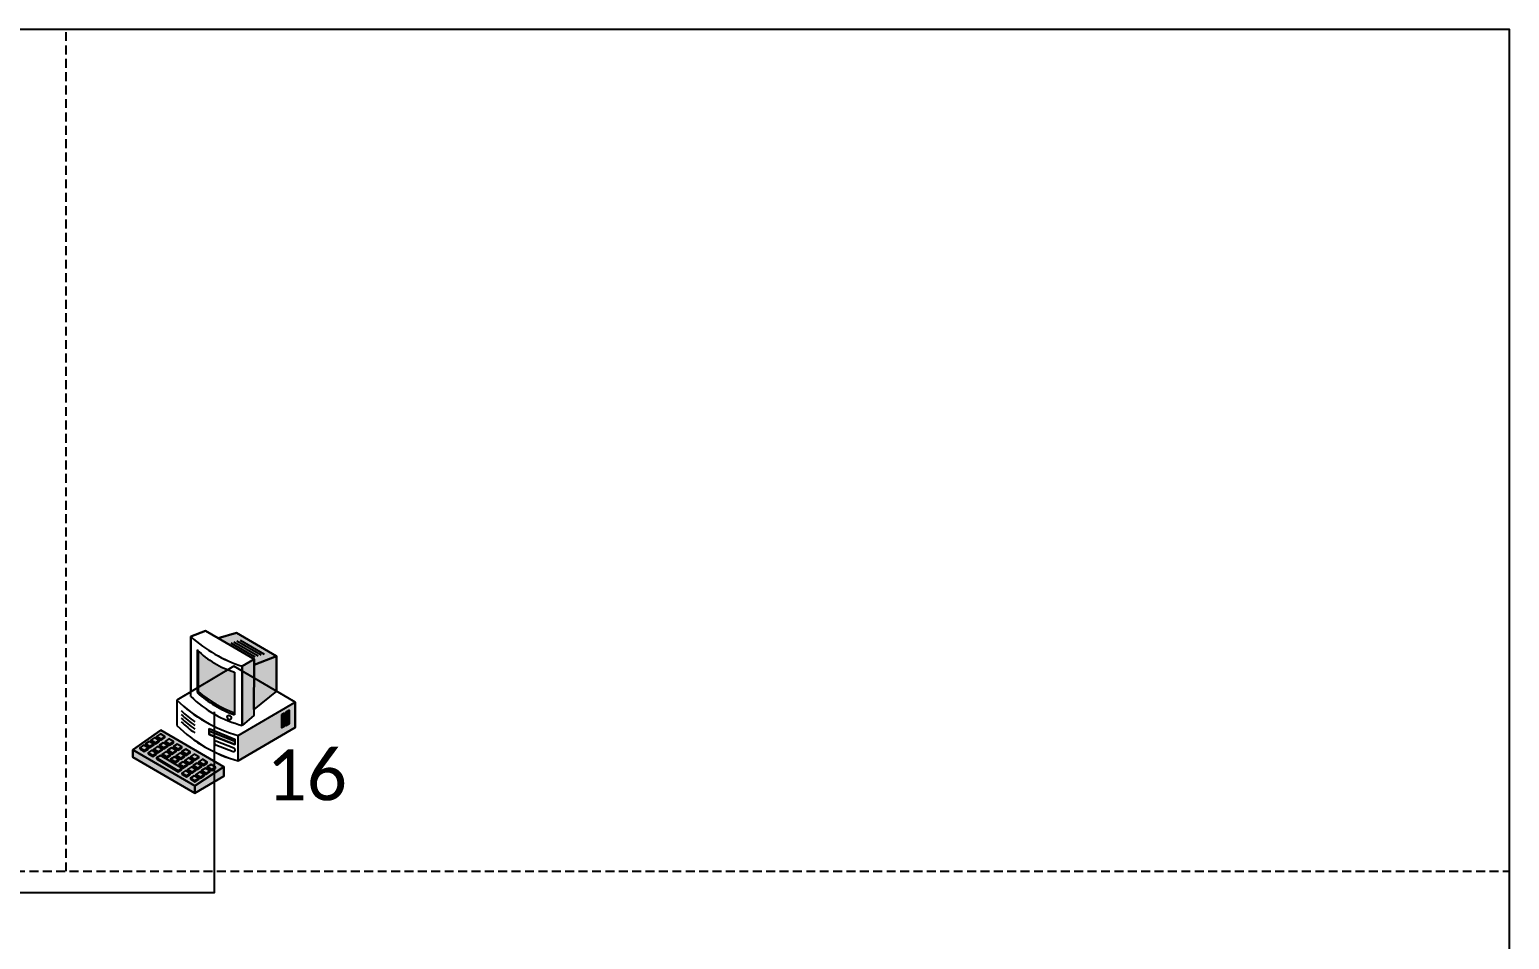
# Model space of a CAD drawing. Extents: x 1 to 296, y 20 to 201.
# Drawn here: x 218.5 to 280, y 152.2 to 190 of the extents above; entities that cross this region are included whole.
import ezdxf

# ---------------------------------------------------------------- set-up
doc = ezdxf.new("R2010")
doc.units = 0
doc.header["$LTSCALE"] = 2.97
doc.header["$MEASUREMENT"] = 0
doc.linetypes.add('HIDDEN2', pattern=[0.1875, 0.125, -0.0625])
doc.layers.get('0').update_dxf_attribs({"linetype": 'CONTINUOUS'})
doc.layers.add('CONNECTOR', color=7, linetype='CONTINUOUS')
doc.styles.get("Standard").update_dxf_attribs({"font": 'txt.shx'})

msp = doc.modelspace()

# ---------------------------------------------------------------- hatches: boundary and pattern name
for color, points in [(7, [(227.8169816819143, 163.5893687791814), (227.8189177611774, 163.819741818008), (226.3138349514561, 164.6921824104234), (227.0783980582523, 164.9120521172638), (228.7385922330095, 163.9446254071661)]), (7, [(227.3186893203882, 161.064332247557), (227.3186893203882, 163.5268729641693), (227.8189177611774, 163.819741818008), (227.79927184466, 161.4820846905538)]), (7, [(227.8169816819144, 163.5893687791814), (228.7385922330095, 163.9446254071661), (228.7385922330095, 162.4934853420195), (227.79927184466, 161.7239413680781)]), (7, [(227.1439320388348, 160.6480929623574), (229.5249999999999, 162.0317589576547), (229.5249999999999, 160.9763843648208), (227.1439320388348, 159.5912052117263)]), (7, [(222.7749999999999, 160.0529315960912), (223.9327669902911, 160.8664495114006), (226.5541262135921, 159.3493485342019), (225.3526699029125, 158.555017949806)]), (253, [(225.9424757281552, 160.9324104234527), (227.0128640776697, 160.492671009772), (227.0128640776697, 160.2728013029316), (225.9424757281552, 160.6905537459283)]), (7, [(222.7749999999998, 160.0529315960912), (225.3526699029124, 158.555017949806), (225.3526699029124, 158.25), (222.7749999999998, 159.7451140065147)]), (7, [(225.3526699029125, 158.25), (225.3526699029125, 158.5550179498061), (226.5541262135921, 159.3493485342019), (226.5541262135921, 158.9535830618892)])]:
    msp.add_hatch(color=color).paths.add_polyline_path(points)
h = msp.add_hatch(color=7)
edge = h.paths.add_edge_path()
edge.add_line((225.5058059405338, 162.46875), (225.5058059405338, 164.1427499999999))
edge.add_line((225.5058059405338, 164.1427499999999), (225.4400485436892, 164.2084690553745))
edge.add_ellipse((228.0799286262897, 166.9193628916825), major_axis=(0.03176426540779014, -3.795993378118848), ratio=0.9935275080905714, start_angle=315.0949142402273, end_angle=342.7363427539892)
edge.add_line((226.9910194174756, 163.2850162866449), (226.9910194174756, 161.5079784336331))
edge.add_line((226.9910194174756, 161.5079784336331), (226.9910194174756, 161.5873831164471))
edge.add_ellipse((228.6292254594958, 166.0909230851568), major_axis=(-0.1221089314450506, -4.79385032409419), ratio=0.9935275080905714, start_angle=320.5052585345671, end_angle=341.3573775674631, ccw=False)
h = msp.add_hatch(color=251)
h.paths.add_polyline_path([(229.1317961165047, 161.614006514658), (229.2680465828305, 161.6998776995407), (229.2680465828305, 161.1381059890894), (229.1317961165047, 161.0522348042067)])
h.paths.add_polyline_path([(228.9689317571763, 161.5260586319218), (229.044417475728, 161.5700325732899), (229.044417475728, 161.0082608628386), (228.9689317571763, 160.9642869214705)])
h = msp.add_hatch(color=252)
h.paths.add_polyline_path([(223.7578738477687, 160.5659073722785), (223.9468577728566, 160.4533818393041), (223.9468563228964, 160.4983698647998), (223.7578516362942, 160.6109543665682)])
h.paths.add_polyline_path([(224.1088548538444, 160.3543348450144), (224.2978387789323, 160.24180931204), (224.297837328972, 160.2867973375357), (224.1088326423699, 160.3993818393041)])
h.paths.add_polyline_path([(224.4598358599201, 160.1429073722785), (224.6488197850079, 160.0303818393041), (224.6488183350477, 160.0753698647998), (224.4598136484456, 160.1879543665682)])
h.paths.add_polyline_path([(224.8108168659957, 159.9314073722785), (224.9998007910836, 159.8188818393041), (224.9997993411233, 159.8638698647998), (224.8107946545212, 159.9764543665682)])
h.paths.add_polyline_path([(225.1617978720714, 159.7199073722785), (225.3507817971592, 159.6073818393041), (225.350780347199, 159.6523698647998), (225.1617756605969, 159.7649543665682)])
h.paths.add_polyline_path([(225.5127850147095, 159.5083348450144), (225.7017689397973, 159.3958093120401), (225.7017674898371, 159.4407973375357), (225.5127628032349, 159.5533818393041)])
h.paths.add_polyline_path([(223.9467628032349, 160.4984789574404), (223.9467698755819, 160.4534707760566), (224.104261876177, 160.5569633808754), (224.1042673822877, 160.6019559532645)])
h.paths.add_polyline_path([(224.2977577771376, 160.2869641346483), (224.2977648494846, 160.2419559532645), (224.4552568500797, 160.3454485580834), (224.4552623561904, 160.3904411304724)])
h.paths.add_polyline_path([(224.6487527510402, 160.0754493118563), (224.6487598233872, 160.0304411304724), (224.8062518239823, 160.1339337352913), (224.806257330093, 160.1789263076803)])
h.paths.add_polyline_path([(224.9997477249429, 159.8639344890642), (224.9997547972899, 159.8189263076804), (225.157246797885, 159.9224189124992), (225.1572523039956, 159.9674114848883)])
h.paths.add_polyline_path([(225.3507426988455, 159.6524196662721), (225.3507497711925, 159.6074114848883), (225.5082417717876, 159.7109040897072), (225.5082472778983, 159.7558966620962)])
h.paths.add_polyline_path([(225.7017376727482, 159.44090484348), (225.7017447450951, 159.3958966620962), (225.8592367456903, 159.4993892669151), (225.8592422518009, 159.5443818393041)])
h.paths.add_polyline_path([(225.8637598842227, 159.2969073722785), (226.0527438093106, 159.1843818393041), (226.0527423593503, 159.2293698647998), (225.8637376727482, 159.3419543665682)])
h.paths.add_polyline_path([(226.0527326466508, 159.229390020688), (226.0527397189978, 159.1843818393041), (226.2102317195929, 159.287874444123), (226.2102372257036, 159.332867016512)])
h.paths.add_polyline_path([(223.5238539348672, 160.4083766421814), (223.7128378599551, 160.295851109207), (223.7128364099948, 160.3408391347027), (223.5238317233926, 160.4534236364711)])
h.paths.add_polyline_path([(223.8748349409428, 160.1968041149173), (224.0638188660307, 160.084278581943), (224.0638174160705, 160.1292666074386), (223.8748127294683, 160.241851109207)])
h.paths.add_polyline_path([(224.2258159470185, 159.9853766421814), (224.4147998721064, 159.872851109207), (224.4147984221461, 159.9178391347027), (224.225793735544, 160.0304236364711)])
h.paths.add_polyline_path([(224.5767969530942, 159.7738766421814), (224.7657808781821, 159.661351109207), (224.7657794282218, 159.7063391347027), (224.5767747416197, 159.8189236364711)])
h.paths.add_polyline_path([(224.9277779591698, 159.5623766421814), (225.1167618842577, 159.449851109207), (225.1167604342974, 159.4948391347027), (224.9277557476953, 159.6074236364711)])
h.paths.add_polyline_path([(225.2787651018079, 159.3508041149173), (225.4677490268958, 159.238278581943), (225.4677475769355, 159.2832666074386), (225.2787428903334, 159.395851109207)])
h.paths.add_polyline_path([(223.7127428903334, 160.3409482273433), (223.7127499626804, 160.2959400459595), (223.8702419632755, 160.3994326507784), (223.8702474693862, 160.4444252231674)])
h.paths.add_polyline_path([(224.063737864236, 160.1294334045512), (224.063744936583, 160.0844252231674), (224.2212369371781, 160.1879178279863), (224.2212424432888, 160.2329104003753)])
h.paths.add_polyline_path([(224.4147328381387, 159.9179185817592), (224.4147399104857, 159.8729104003753), (224.5722319110808, 159.9764030051942), (224.5722374171915, 160.0213955775833)])
h.paths.add_polyline_path([(224.7657278120414, 159.7064037589671), (224.7657348843883, 159.6613955775832), (224.9232268849834, 159.7648881824021), (224.9232323910941, 159.8098807547912)])
h.paths.add_polyline_path([(225.116722785944, 159.494888936175), (225.116729858291, 159.4498807547912), (225.2742218588861, 159.55337335961), (225.2742273649967, 159.5983659319991)])
h.paths.add_polyline_path([(225.4677177598467, 159.2833741133829), (225.4677248321936, 159.2383659319991), (225.6252168327887, 159.341858536818), (225.6252223388994, 159.386851109207)])
h.paths.add_polyline_path([(225.6297399713212, 159.1393766421814), (225.8187238964091, 159.026851109207), (225.8187224464488, 159.0718391347027), (225.6297177598466, 159.1844236364711)])
h.paths.add_polyline_path([(225.8187127337493, 159.0718592905909), (225.8187198060963, 159.026851109207), (225.9762118066914, 159.1303437140259), (225.9762173128021, 159.175336286415)])
h.paths.add_polyline_path([(223.2898340219656, 160.2508459120843), (223.4788179470536, 160.1383203791099), (223.4788164970933, 160.1833084046056), (223.2898118104911, 160.295892906374)])
h.paths.add_polyline_path([(223.6408150280413, 160.0392733848202), (223.8297989531292, 159.9267478518458), (223.8297975031689, 159.9717358773415), (223.6407928165668, 160.0843203791099)])
h.paths.add_polyline_path([(223.991796034117, 159.8278459120843), (224.1807799592049, 159.7153203791099), (224.1807785092446, 159.7603084046056), (223.9917738226425, 159.872892906374)])
h.paths.add_polyline_path([(224.3427770401926, 159.6163459120843), (224.5317609652805, 159.5038203791099), (224.5317595153202, 159.5488084046056), (224.3427548287181, 159.661392906374)])
h.paths.add_polyline_path([(224.6937580462683, 159.4048459120843), (224.8827419713562, 159.2923203791099), (224.8827405213959, 159.3373084046056), (224.6937358347938, 159.449892906374)])
h.paths.add_polyline_path([(225.0447451889063, 159.1932733848202), (225.2337291139942, 159.0807478518458), (225.233727664034, 159.1257358773415), (225.0447229774319, 159.23832037911)])
h.paths.add_polyline_path([(223.4787229774319, 160.1834174972462), (223.4787300497788, 160.1384093158624), (223.636222050374, 160.2419019206813), (223.6362275564846, 160.2868944930703)])
h.paths.add_polyline_path([(223.8297179513345, 159.9719026744542), (223.8297250236815, 159.9268944930703), (223.9872170242766, 160.0303870978892), (223.9872225303873, 160.0753796702782)])
h.paths.add_polyline_path([(224.1807129252371, 159.7603878516621), (224.1807199975841, 159.7153796702782), (224.3382119981792, 159.8188722750971), (224.3382175042899, 159.8638648474862)])
h.paths.add_polyline_path([(224.5317078991398, 159.54887302887), (224.5317149714868, 159.5038648474862), (224.6892069720818, 159.6073574523051), (224.6892124781926, 159.6523500246941)])
h.paths.add_polyline_path([(224.8827028730424, 159.3373582060779), (224.8827099453894, 159.2923500246941), (225.0402019459845, 159.395842629513), (225.0402074520952, 159.440835201902)])
h.paths.add_polyline_path([(225.2336978469451, 159.1258433832859), (225.2337049192921, 159.080835201902), (225.3911969198872, 159.1843278067209), (225.3912024259978, 159.2293203791099)])
h.paths.add_polyline_path([(225.3957200584196, 158.9818459120843), (225.5847039835075, 158.86932037911), (225.5847025335472, 158.9143084046056), (225.3956978469451, 159.026892906374)])
h.paths.add_polyline_path([(225.5846928208477, 158.9143285604938), (225.5846998931947, 158.86932037911), (225.7421918937898, 158.9728129839288), (225.7421973999005, 159.0178055563179)])
h.paths.add_polyline_path([(223.0558141090641, 160.0933151819872), (223.244798034152, 159.9807896490128), (223.2447965841917, 160.0257776745085), (223.0557918975896, 160.1383621762769)])
h.paths.add_polyline_path([(223.4067951151398, 159.8817426547231), (223.5957790402277, 159.7692171217488), (223.5957775902674, 159.8142051472444), (223.4067729036652, 159.9267896490128)])
h.paths.add_polyline_path([(223.7577761212154, 159.6703151819872), (224.6487600463033, 159.1347896490128), (224.648758596343, 159.1797776745085), (223.7577539097409, 159.7153621762769)])
h.paths.add_polyline_path([(224.8107252760048, 159.0357426547231), (224.9997092010927, 158.9232171217488), (224.9997077511324, 158.9682051472444), (224.8107030645303, 159.0807896490128)])
h.paths.add_polyline_path([(223.2447030645303, 160.0258867671491), (223.2447101368773, 159.9808785857653), (223.4022021374724, 160.0843711905842), (223.4022076435831, 160.1293637629732)])
h.paths.add_polyline_path([(223.595698038433, 159.814371944357), (223.5957051107799, 159.7693637629732), (223.753197111375, 159.8728563677921), (223.7532026174857, 159.9178489401811)])
h.paths.add_polyline_path([(224.6486829601409, 159.1798274759808), (224.6486900324879, 159.134819294597), (224.806182033083, 159.2383118994159), (224.8061875391937, 159.2833044718049)])
h.paths.add_polyline_path([(224.9996779340436, 158.9683126531887), (224.9996850063905, 158.9233044718049), (225.1571770069856, 159.0267970766238), (225.1571825130963, 159.0717896490128)])
h.paths.add_polyline_path([(225.161700145518, 158.8243151819872), (225.350684070606, 158.7117896490128), (225.3506826206457, 158.7567776745085), (225.1616779340436, 158.8693621762769)])
h.paths.add_polyline_path([(225.3506729079462, 158.7567978303967), (225.3506799802932, 158.7117896490128), (225.5081719808883, 158.8152822538317), (225.508177486999, 158.8602748262208)])

# ---------------------------------------------------------------- linework, layer by layer
at = {"color": 7, "linetype": 'HIDDEN2'}
for p, q in [((220.0000000000002, 155), (220.0000000000002, 190)), ((160.0000000000001, 155), (280.0000000000001, 155))]:
    msp.add_line(p, q, dxfattribs=at)
at = {"color": 7, "linetype": 'CONTINUOUS'}
for p, q in [((225.789563106796, 165), (225.177912621359, 164.7581433224755)), ((225.1779126213591, 164.7581433224755), (225.789563106796, 165)), ((225.789563106796, 165), (225.177912621359, 164.7581433224755)), ((226.3138349514561, 164.6921824104234), (225.789563106796, 165)), ((225.789563106796, 165), (226.3152985626857, 164.6917775831315)), ((226.3138349514561, 164.6921824104234), (225.789563106796, 165)), ((227.0783980582522, 164.9120521172638), (226.3138349514561, 164.6921824104234)), ((227.0783980582522, 164.9120521172638), (226.3138349514561, 164.6921824104234)), ((228.7385922330095, 163.9446254071661), (227.0783980582522, 164.9120521172638)), ((228.7385922330095, 163.9446254071661), (227.0783980582522, 164.9120521172638)), ((225.177912621359, 164.7581433224755), (225.177912621359, 162.4633925756916)), ((225.177912621359, 162.2736156351791), (225.177912621359, 164.7581433224755)), ((225.177912621359, 164.7581433224755), (225.177912621359, 162.4495114006514)), ((226.3152985626857, 164.6917775831315), (227.8189177611774, 163.8186516430566)), ((226.8381067961163, 164.5065708748643), (227.8429611650484, 163.9226384364821)), ((226.9691747572813, 164.5430748317225), (227.9740291262134, 163.9591423933402)), ((227.1002427184464, 164.5795787885807), (228.1050970873784, 163.9956463501983)), ((227.2313106796114, 164.6160827454388), (228.2361650485435, 164.0321503070565)), ((225.4400485436892, 164.2084690553745), (225.4400485436892, 162.4275244299674)), ((225.5058059405338, 164.1427499999999), (225.4400485436892, 164.2084690553745)), ((225.5058059405338, 162.46875), (225.5058059405338, 164.1427499999999)), ((227.8189177611774, 163.8186516430566), (227.3186893203882, 163.5268729641693)), ((228.7385922330095, 162.4934853420195), (228.7385922330095, 163.9446254071661)), ((228.7385922330095, 162.4934853420195), (228.7385922330095, 163.9446254071661)), ((226.9691747572814, 163.5268729641693), (224.5990291262134, 162.1197068403908)), ((229.5249999999998, 162.0317589576547), (226.9691747572814, 163.5268729641693)), ((226.9910194174756, 163.2850162866449), (226.9910194174756, 161.5079784336331)), ((227.3186893203882, 163.5268729641693), (227.3186893203882, 161.064332247557)), ((225.177912621359, 162.4633925756916), (224.5990291262135, 162.1197068403908)), ((225.177912621359, 162.4495114006514), (224.5990291262135, 162.1197068403908)), ((229.5249999999998, 162.0317589576547), (228.7385922330095, 162.4934853420195)), ((229.5249999999998, 162.0317589576547), (228.7385922330095, 162.4934853420195)), ((224.5990291262135, 162.1197068403908), (224.5990291262135, 161.064332247557)), ((224.5990291262134, 162.1197068403908), (224.5990291262134, 161.064332247557)), ((224.5990291262135, 162.1197068403908), (224.5990291262135, 161.064332247557)), ((227.1439320388347, 160.6480929623574), (229.5249999999998, 162.0317589576547)), ((229.5249999999998, 160.9763843648208), (229.5249999999998, 162.0317589576547)), ((229.5249999999998, 160.9763843648208), (229.5249999999998, 162.0317589576547)), ((226.9910194174756, 161.5079784336331), (226.9910194174756, 161.5873831164471)), ((225.9424757281552, 160.8444625407166), (227.0128640776697, 160.4047231270358)), ((227.1439320388347, 159.5912052117264), (229.5249999999998, 160.9763843648208)), ((227.1439320388347, 159.5912052117264), (229.5249999999998, 160.9763843648208)), ((227.1439320388347, 159.5912052117264), (227.1439320388347, 160.6480929623574)), ((226.2264563106794, 160.4267100977198), (226.9691747572813, 160.1298859934853)), ((226.9473300970872, 159.964983713355), (226.2264563106794, 160.2508143322475))]:
    msp.add_line(p, q, dxfattribs=at)
for points in [[(160, 110), (280, 110), (280, 190), (160, 190)], [(227.8169816819143, 163.5893687791814), (227.8189177611774, 163.819741818008), (226.3138349514561, 164.6921824104234), (227.0783980582523, 164.9120521172638), (228.7385922330095, 163.9446254071661)], [(227.3186893203882, 161.064332247557), (227.3186893203882, 163.5268729641693), (227.8189177611774, 163.819741818008), (227.79927184466, 161.4820846905538)], [(227.8169816819144, 163.5893687791814), (228.7385922330095, 163.9446254071661), (228.7385922330095, 162.4934853420195), (227.79927184466, 161.7239413680781)], [(227.1439320388348, 160.6480929623574), (229.5249999999999, 162.0317589576547), (229.5249999999999, 160.9763843648208), (227.1439320388348, 159.5912052117263)], [(222.7749999999998, 160.0529315960912), (222.7749999999998, 159.7451140065147), (225.3526699029124, 158.25), (226.554126213592, 158.9535830618892), (226.554126213592, 159.3493485342019), (223.9327669902911, 160.8664495114006)], [(222.7749999999999, 160.0529315960912), (223.9327669902911, 160.8664495114006), (226.5541262135921, 159.3493485342019), (225.3526699029125, 158.555017949806)], [(222.7749999999998, 160.0529315960912), (223.9327669902911, 160.8664495114006), (226.554126213592, 159.3493485342019), (226.554126213592, 158.9535830618892), (225.3526699029124, 158.25), (222.7749999999998, 159.7451140065147)], [(223.7578738477687, 160.5659073722785), (223.9468577728566, 160.4533818393041), (223.9468563228964, 160.4983698647998), (223.7578516362942, 160.6109543665682)], [(223.9467628032349, 160.4984789574404), (223.9467698755819, 160.4534707760566), (224.104261876177, 160.5569633808754), (224.1042673822877, 160.6019559532645)], [(225.9424757281552, 160.9324104234527), (227.0128640776697, 160.492671009772), (227.0128640776697, 160.2728013029316), (225.9424757281552, 160.6905537459283)], [(222.7749999999998, 160.0529315960912), (225.3526699029124, 158.555017949806), (225.3526699029124, 158.25), (222.7749999999998, 159.7451140065147)], [(223.0558141090641, 160.0933151819872), (223.244798034152, 159.9807896490128), (223.2447965841917, 160.0257776745085), (223.0557918975896, 160.1383621762769)], [(223.2447030645303, 160.0258867671491), (223.2447101368773, 159.9808785857653), (223.4022021374724, 160.0843711905842), (223.4022076435831, 160.1293637629732)], [(223.2898340219656, 160.2508459120843), (223.4788179470536, 160.1383203791099), (223.4788164970933, 160.1833084046056), (223.2898118104911, 160.295892906374)], [(223.4787229774319, 160.1834174972462), (223.4787300497788, 160.1384093158624), (223.636222050374, 160.2419019206813), (223.6362275564846, 160.2868944930703)], [(223.5238539348672, 160.4083766421814), (223.7128378599551, 160.295851109207), (223.7128364099948, 160.3408391347027), (223.5238317233926, 160.4534236364711)], [(223.6408150280413, 160.0392733848202), (223.8297989531292, 159.9267478518458), (223.8297975031689, 159.9717358773415), (223.6407928165668, 160.0843203791099)], [(223.7127428903334, 160.3409482273433), (223.7127499626804, 160.2959400459595), (223.8702419632755, 160.3994326507784), (223.8702474693862, 160.4444252231674)], [(223.8297179513345, 159.9719026744542), (223.8297250236815, 159.9268944930703), (223.9872170242766, 160.0303870978892), (223.9872225303873, 160.0753796702782)], [(223.8748349409428, 160.1968041149173), (224.0638188660307, 160.084278581943), (224.0638174160705, 160.1292666074386), (223.8748127294683, 160.241851109207)], [(224.063737864236, 160.1294334045512), (224.063744936583, 160.0844252231674), (224.2212369371781, 160.1879178279863), (224.2212424432888, 160.2329104003753)], [(224.1088548538444, 160.3543348450144), (224.2978387789323, 160.24180931204), (224.297837328972, 160.2867973375357), (224.1088326423699, 160.3993818393041)], [(224.2258159470185, 159.9853766421814), (224.4147998721064, 159.872851109207), (224.4147984221461, 159.9178391347027), (224.225793735544, 160.0304236364711)], [(224.2977577771376, 160.2869641346483), (224.2977648494846, 160.2419559532645), (224.4552568500797, 160.3454485580834), (224.4552623561904, 160.3904411304724)], [(224.4147328381387, 159.9179185817592), (224.4147399104857, 159.8729104003753), (224.5722319110808, 159.9764030051942), (224.5722374171915, 160.0213955775833)], [(224.4598358599201, 160.1429073722785), (224.6488197850079, 160.0303818393041), (224.6488183350477, 160.0753698647998), (224.4598136484456, 160.1879543665682)], [(224.6487527510402, 160.0754493118563), (224.6487598233872, 160.0304411304724), (224.8062518239823, 160.1339337352913), (224.806257330093, 160.1789263076803)], [(224.8108168659957, 159.9314073722785), (224.9998007910836, 159.8188818393041), (224.9997993411233, 159.8638698647998), (224.8107946545212, 159.9764543665682)], [(224.9997477249429, 159.8639344890642), (224.9997547972899, 159.8189263076804), (225.157246797885, 159.9224189124992), (225.1572523039956, 159.9674114848883)], [(223.4067951151398, 159.8817426547231), (223.5957790402277, 159.7692171217488), (223.5957775902674, 159.8142051472444), (223.4067729036652, 159.9267896490128)], [(223.595698038433, 159.814371944357), (223.5957051107799, 159.7693637629732), (223.753197111375, 159.8728563677921), (223.7532026174857, 159.9178489401811)], [(223.7577761212154, 159.6703151819872), (224.6487600463033, 159.1347896490128), (224.648758596343, 159.1797776745085), (223.7577539097409, 159.7153621762769)], [(223.991796034117, 159.8278459120843), (224.1807799592049, 159.7153203791099), (224.1807785092446, 159.7603084046056), (223.9917738226425, 159.872892906374)], [(224.1807129252371, 159.7603878516621), (224.1807199975841, 159.7153796702782), (224.3382119981792, 159.8188722750971), (224.3382175042899, 159.8638648474862)], [(224.3427770401926, 159.6163459120843), (224.5317609652805, 159.5038203791099), (224.5317595153202, 159.5488084046056), (224.3427548287181, 159.661392906374)], [(224.5317078991398, 159.54887302887), (224.5317149714868, 159.5038648474862), (224.6892069720818, 159.6073574523051), (224.6892124781926, 159.6523500246941)], [(224.5767969530942, 159.7738766421814), (224.7657808781821, 159.661351109207), (224.7657794282218, 159.7063391347027), (224.5767747416197, 159.8189236364711)], [(224.6937580462683, 159.4048459120843), (224.8827419713562, 159.2923203791099), (224.8827405213959, 159.3373084046056), (224.6937358347938, 159.449892906374)], [(224.7657278120414, 159.7064037589671), (224.7657348843883, 159.6613955775832), (224.9232268849834, 159.7648881824021), (224.9232323910941, 159.8098807547912)], [(224.8827028730424, 159.3373582060779), (224.8827099453894, 159.2923500246941), (225.0402019459845, 159.395842629513), (225.0402074520952, 159.440835201902)], [(224.9277779591698, 159.5623766421814), (225.1167618842577, 159.449851109207), (225.1167604342974, 159.4948391347027), (224.9277557476953, 159.6074236364711)], [(225.116722785944, 159.494888936175), (225.116729858291, 159.4498807547912), (225.2742218588861, 159.55337335961), (225.2742273649967, 159.5983659319991)], [(225.1617978720714, 159.7199073722785), (225.3507817971592, 159.6073818393041), (225.350780347199, 159.6523698647998), (225.1617756605969, 159.7649543665682)], [(225.2787651018079, 159.3508041149173), (225.4677490268958, 159.238278581943), (225.4677475769355, 159.2832666074386), (225.2787428903334, 159.395851109207)], [(225.3507426988455, 159.6524196662721), (225.3507497711925, 159.6074114848883), (225.5082417717876, 159.7109040897072), (225.5082472778983, 159.7558966620962)], [(225.3526699029125, 158.25), (225.3526699029125, 158.5550179498061), (226.5541262135921, 159.3493485342019), (226.5541262135921, 158.9535830618892)], [(225.4677177598467, 159.2833741133829), (225.4677248321936, 159.2383659319991), (225.6252168327887, 159.341858536818), (225.6252223388994, 159.386851109207)], [(225.5127850147095, 159.5083348450144), (225.7017689397973, 159.3958093120401), (225.7017674898371, 159.4407973375357), (225.5127628032349, 159.5533818393041)], [(225.7017376727482, 159.44090484348), (225.7017447450951, 159.3958966620962), (225.8592367456903, 159.4993892669151), (225.8592422518009, 159.5443818393041)], [(224.6486829601409, 159.1798274759808), (224.6486900324879, 159.134819294597), (224.806182033083, 159.2383118994159), (224.8061875391937, 159.2833044718049)], [(224.8107252760048, 159.0357426547231), (224.9997092010927, 158.9232171217488), (224.9997077511324, 158.9682051472444), (224.8107030645303, 159.0807896490128)], [(224.9996779340436, 158.9683126531887), (224.9996850063905, 158.9233044718049), (225.1571770069856, 159.0267970766238), (225.1571825130963, 159.0717896490128)], [(225.0447451889063, 159.1932733848202), (225.2337291139942, 159.0807478518458), (225.233727664034, 159.1257358773415), (225.0447229774319, 159.23832037911)], [(225.161700145518, 158.8243151819872), (225.350684070606, 158.7117896490128), (225.3506826206457, 158.7567776745085), (225.1616779340436, 158.8693621762769)], [(225.2336978469451, 159.1258433832859), (225.2337049192921, 159.080835201902), (225.3911969198872, 159.1843278067209), (225.3912024259978, 159.2293203791099)], [(225.3506729079462, 158.7567978303967), (225.3506799802932, 158.7117896490128), (225.5081719808883, 158.8152822538317), (225.508177486999, 158.8602748262208)], [(225.3957200584196, 158.9818459120843), (225.5847039835075, 158.86932037911), (225.5847025335472, 158.9143084046056), (225.3956978469451, 159.026892906374)], [(225.5846928208477, 158.9143285604938), (225.5846998931947, 158.86932037911), (225.7421918937898, 158.9728129839288), (225.7421973999005, 159.0178055563179)], [(225.6297399713212, 159.1393766421814), (225.8187238964091, 159.026851109207), (225.8187224464488, 159.0718391347027), (225.6297177598466, 159.1844236364711)], [(225.8187127337493, 159.0718592905909), (225.8187198060963, 159.026851109207), (225.9762118066914, 159.1303437140259), (225.9762173128021, 159.175336286415)], [(225.8637598842227, 159.2969073722785), (226.0527438093106, 159.1843818393041), (226.0527423593503, 159.2293698647998), (225.8637376727482, 159.3419543665682)], [(226.0527326466508, 159.229390020688), (226.0527397189978, 159.1843818393041), (226.2102317195929, 159.287874444123), (226.2102372257036, 159.332867016512)]]:
    msp.add_lwpolyline(points, close=True, dxfattribs=at)
at = {"color": 251, "linetype": 'CONTINUOUS'}
for points in [[(228.9689317571763, 161.5260586319218), (229.044417475728, 161.5700325732899), (229.044417475728, 161.0082608628386), (228.9689317571763, 160.9642869214705)], [(229.1317961165047, 161.614006514658), (229.2680465828305, 161.6998776995407), (229.2680465828305, 161.1381059890894), (229.1317961165047, 161.0522348042067)]]:
    msp.add_lwpolyline(points, close=True, dxfattribs=at)
at = {"color": 10, "linetype": 'CONTINUOUS'}
for points in [[(223.7577773982961, 160.6108135043882), (223.9467490089086, 160.4983525535095), (224.1042604044067, 160.6018372744498), (223.9152653085784, 160.714351109207)], [(223.0557176595914, 160.1382213140969), (223.244689270204, 160.0257603632182), (223.4022006657021, 160.1292450841586), (223.2132055698738, 160.2417589189157)], [(223.289737572493, 160.295752044194), (223.4787091831055, 160.1832910933153), (223.6362205786037, 160.2867758142557), (223.4472254827753, 160.3992896490128)], [(223.4067147405792, 159.9267271712558), (223.5956863511917, 159.8142662203771), (223.7531977466899, 159.9177509413175), (223.5642026508615, 160.0302647760747)], [(223.5237574853945, 160.453282774291), (223.7127290960071, 160.3408218234124), (223.8702404915052, 160.4443065443528), (223.6812453956768, 160.5568203791099)], [(223.6407346534807, 160.0842579013529), (223.8297062640933, 159.9717969504742), (223.9872176595914, 160.0752816714146), (223.7982225637631, 160.1877955061718)], [(223.8747545663823, 160.24178863145), (224.0637261769948, 160.1293276805713), (224.221237572493, 160.2328124015117), (224.0322424766646, 160.3453262362689)], [(223.9917317344685, 159.8727637585118), (224.1807033450811, 159.7603028076332), (224.3382147405792, 159.8637875285735), (224.1492196447508, 159.9763013633307)], [(224.1087744792839, 160.3993193615471), (224.2977460898964, 160.2868584106684), (224.4552574853945, 160.3903431316088), (224.2662623895662, 160.502856966366)], [(224.2257516473701, 160.0302944886089), (224.4147232579826, 159.9178335377302), (224.5722346534807, 160.0213182586706), (224.3832395576524, 160.1338320934278)], [(224.4597715602716, 160.187825218706), (224.6487431708841, 160.0753642678274), (224.8062545663823, 160.1788489887678), (224.6172594705539, 160.2913628235249)], [(224.8107686412594, 159.976331075865), (224.9997402518719, 159.8638701249863), (225.1572516473701, 159.9673548459266), (224.9682565515417, 160.0798686806838)], [(223.7577059835425, 159.7152447427326), (224.6486775941551, 159.1797837918539), (224.8061889896532, 159.2832685127943), (223.9151938938248, 159.8187823475515)], [(224.3427288154563, 159.6612696156708), (224.5317004260689, 159.5488086647921), (224.689211821567, 159.6522933857325), (224.5002167257386, 159.7648072204896)], [(224.5767487283578, 159.8188003457679), (224.7657203389704, 159.7063393948892), (224.9232317344685, 159.8098241158296), (224.7342366386402, 159.9223379505868)], [(224.693725896444, 159.4497754728297), (224.8826975070566, 159.337314521951), (225.0402089025547, 159.4407992428914), (224.8512138067263, 159.5533130776486)], [(224.9277458093456, 159.6073062029268), (225.1167174199581, 159.4948452520481), (225.2742288154563, 159.5983299729885), (225.085233719628, 159.7108438077457)], [(225.1617657222471, 159.7648369330239), (225.3507373328597, 159.6523759821452), (225.5082487283578, 159.7558607030856), (225.3192536325295, 159.8683745378428)], [(225.2787428903334, 159.3958120600857), (225.4677145009459, 159.283351109207), (225.6252258964441, 159.3868358301474), (225.4362308006157, 159.4993496649046)], [(225.5127628032349, 159.5533427901829), (225.7017344138475, 159.4408818393042), (225.8592458093456, 159.5443665602445), (225.6702507135172, 159.6568803950017)], [(225.8637598842227, 159.3418486473417), (226.0527314948353, 159.2293876964631), (226.2102428903334, 159.3328724174035), (226.021247794505, 159.4453862521606)], [(224.8107030645303, 159.0807505998915), (224.9996746751428, 158.9682896490129), (225.157186070641, 159.0717743699533), (224.9681909748126, 159.1842882047104)], [(225.0447229774319, 159.2382813299886), (225.2336945880444, 159.1258203791099), (225.3912059835425, 159.2293051000503), (225.2022108877141, 159.3418189348075)], [(225.161700145518, 158.8692564570505), (225.3506717561306, 158.7567955061718), (225.5081831516287, 158.8602802271122), (225.3191880558004, 158.9727940618693)], [(225.3957200584196, 159.0267871871476), (225.5846916690322, 158.9143262362689), (225.7422030645303, 159.0178109572093), (225.5532079687019, 159.1303247919664)], [(225.6297399713211, 159.1843179172447), (225.8187115819337, 159.071856966366), (225.9762229774318, 159.1753416873064), (225.7872278816035, 159.2878555220636)]]:
    msp.add_lwpolyline(points, close=True, dxfattribs=at)
at = {"color": 7, "linetype": 'CONTINUOUS'}
for points in [[(225.9424757281552, 160.9324104234527), (227.0128640776697, 160.492671009772), (227.0128640776697, 160.2728013029316)], [(225.9424757281552, 160.9324104234527), (225.9424757281552, 160.6905537459283), (227.0128640776697, 160.2728013029316)]]:
    msp.add_lwpolyline(points, dxfattribs=at)
for centre, major_axis, ratio, start_param, end_param in [((229.1588081615963, 169.2690774051573), (0, -6.033507325626183), 0.993527508090595, 5.55690090390159, 5.971177481964542), ((229.1099514563106, 169.1830211726386), (0, -5.936545704056784), 0.9935275080906094, 5.553467236096866, 5.974611149769256), ((228.0799286262897, 166.9193628916825), (0.03176426540779014, -3.795993378118848), 0.9935275080905713, -0.7837415973984525, -0.3013076598786638), ((228.71187654395, 166.2334108384543), (0.009369865192949765, -5.03289971801023), 0.9935275080905716, -0.7151595655241838, -0.3532055842865265), ((228.6292254594958, 166.0909230851568), (-0.1221089314450506, -4.79385032409419), 0.9935275080905714, -0.6893132757957346, -0.3253751426539229), ((228.7727888883761, 166.4667983520727), (0, -6.045261673576009), 0.9935275080906188, 5.514881923859006, 6.008546917338099), ((228.7235798102473, 166.3805873325556), (0, -5.948898769670402), 0.9935275080906094, 5.510798279671691, 6.012630561525413), ((228.5530807374893, 165.802426170723), (0, -4.898282752240164), 0.9935275080906096, 5.516793660160367, 6.026736956867137), ((227.2375030902279, 164.1517953818667), (1.022613209283573e-12, -3.493533437579195), 0.9935275080905734, -0.7847799216414826, -0.5740476891747363), ((227.2375030902279, 163.9978865870784), (1.022613209283566e-12, -3.493533437579172), 0.9935275080905733, -0.7847799216414832, -0.5740476891747353), ((227.2375030902279, 163.8439777922901), (1.022613209283567e-12, -3.493533437579176), 0.9935275080905736, -0.7847799216414829, -0.5740476891747354), ((227.2375030902279, 163.6900689975019), (1.022613209283573e-12, -3.493533437579198), 0.9935275080905734, -0.7847799216414825, -0.5740476891747361), ((228.7067139420599, 165.2898061691501), (0, -5.911705771953492), 0.9935275080906099, 5.508675448780331, 6.013865341638148), ((228.7067139420602, 165.2898061691508), (0, -5.911705771954226), 0.9935275080906096, 5.50867544878038, 6.01386534163813), ((228.7587603045067, 165.3808942618405), (-4.503084340484026e-14, -6.01350617001245), 0.9935275080905714, -0.7701428935382962, -0.2736869304023486), ((226.2431466835091, 160.3387622149837), (0, -0.0895379249436947), 0.9935275080905901, 3.330331201296188, 6.094446759473206), ((226.9342819086261, 160.0506517438586), (0, -0.08666886527076736), 0.9935275080905658, 0.1521189961568385, 2.724370592839534)]:
    msp.add_ellipse(centre, major_axis=major_axis, ratio=ratio, start_param=start_param, end_param=end_param, dxfattribs=at)
msp.add_ellipse((226.7773023232005, 161.3968851791537), major_axis=(0.04899662461592236, -0.08486464322077136), ratio=0.7475688816861369, dxfattribs=at)
at = {"layer": 'CONNECTOR', "linetype": 'CONTINUOUS'}
msp.add_lwpolyline([(226.1499999999998, 161.625), (226.1499999999998, 154.1), (208, 154.1), (208, 151.025), (206.6249999999999, 151.025), (206.6249999999999, 150)], dxfattribs=at)

# ---------------------------------------------------------------- texts
at = {"layer": 'CONNECTOR', "insert": (230, 159), "char_height": 2.116658592224121, "width": 14.11111111111111, "attachment_point": 5}
msp.add_mtext('\\C7;\\fCalibri|b0|i0|;\\H2.1166585922241;16', dxfattribs=at)

doc.saveas('drawing.dxf')
